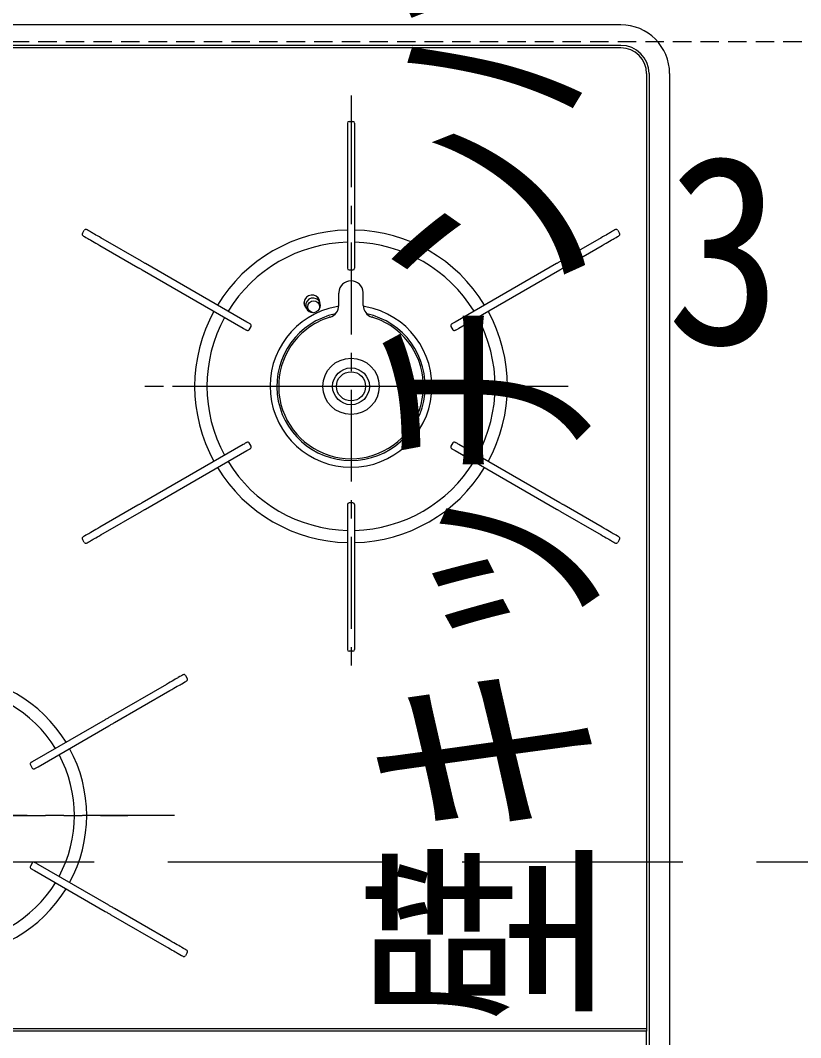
# Model space of a CAD drawing. Units: millimetres at full size, sheet at 1:30. Extents: x -17796 to 21385, y -23279 to 7734.
# Drawn here: x -13590.5 to -13272.4, y -1453.5 to -1038.8 of the extents above; entities that cross this region are included whole.
import ezdxf
from ezdxf.enums import TextEntityAlignment as Align

# ---------------------------------------------------------------- set-up
doc = ezdxf.new("R2010")
doc.units = ezdxf.units.MM
doc.header["$LTSCALE"] = 30
for name, pattern in [('DASHED3', [4, 3, -1]), ('USER2', [2, 1.25, -0.25, 0.25, -0.25]), ('USER5', [0.375, 0.25, -0.125])]:
    doc.linetypes.add(name, pattern=pattern)
doc.layers.add('0-1_(W)電灯', color=253, linetype='Continuous', lineweight=18)
doc.layers.add('E-1_補助芯', color=134, linetype='DASHED3', lineweight=9)
doc.styles.add('ＭＳ ゴシック', font='')
doc.styles.get('ＭＳ ゴシック').set_extended_font_data('MS Gothic')

msp = doc.modelspace()

# ---------------------------------------------------------------- linework, layer by layer
at = {"layer": '0-1_(W)電灯'}
for p, q in [((-13345.72, -1040.58), (-13895.72, -1040.58)), ((-13345.72, -1048.98), (-13895.72, -1048.98)), ((-13345.72, -1049.98), (-13895.72, -1049.98)), ((-13335.22, -1060.48), (-13335.22, -1449.98)), ((-13334.22, -1060.48), (-13334.22, -1525.48)), ((-13325.82, -1060.48), (-13325.82, -1525.48)), ((-13457.17, -1080.68), (-13457.17, -1139.78)), ((-13457.17, -1080.68), (-13457.17, -1139.78)), ((-13456.47, -1079.98), (-13454.97, -1079.98)), ((-13456.47, -1079.98), (-13454.97, -1079.98)), ((-13454.27, -1080.68), (-13454.27, -1139.78)), ((-13454.27, -1080.68), (-13454.27, -1139.78)), ((-13565.22, -1125.63), (-13564.47, -1124.33)), ((-13565.22, -1125.63), (-13564.47, -1124.33)), ((-13557.52, -1127.54), (-13558.29, -1127.09)), ((-13557.52, -1127.54), (-13558.29, -1127.09)), ((-13556.72, -1128), (-13557.52, -1127.54)), ((-13556.72, -1128), (-13557.52, -1127.54)), ((-13541.15, -1136.99), (-13556.72, -1128)), ((-13541.15, -1136.99), (-13556.72, -1128)), ((-13354.72, -1128), (-13370.3, -1136.99)), ((-13354.72, -1128), (-13370.3, -1136.99)), ((-13346.98, -1124.33), (-13346.23, -1125.63)), ((-13346.98, -1124.33), (-13346.23, -1125.63)), ((-13558.17, -1130.51), (-13542.6, -1139.5)), ((-13558.17, -1130.51), (-13542.6, -1139.5)), ((-13368.85, -1139.5), (-13353.27, -1130.51)), ((-13368.85, -1139.5), (-13353.27, -1130.51)), ((-13540.92, -1140.47), (-13499.63, -1164.31)), ((-13540.92, -1140.47), (-13499.63, -1164.31)), ((-13498.18, -1161.79), (-13539.47, -1137.96)), ((-13498.18, -1161.79), (-13539.47, -1137.96)), ((-13456.47, -1140.48), (-13454.97, -1140.48)), ((-13456.47, -1140.48), (-13454.97, -1140.48)), ((-13371.98, -1137.96), (-13413.26, -1161.79)), ((-13371.98, -1137.96), (-13413.26, -1161.79)), ((-13411.81, -1164.31), (-13370.53, -1140.47)), ((-13411.81, -1164.31), (-13370.53, -1140.47)), ((-13469.19, -1152.16), (-13468.48, -1153.68)), ((-13460.72, -1149.7), (-13460.72, -1149.98)), ((-13460.72, -1154.96), (-13460.72, -1149.98)), ((-13450.72, -1149.98), (-13450.73, -1149.7)), ((-13450.72, -1154.96), (-13450.72, -1149.98)), ((-13473.92, -1156.22), (-13474.62, -1154.71)), ((-13464.58, -1159.84), (-13464.61, -1159.85)), ((-13446.84, -1159.85), (-13446.87, -1159.84)), ((-13497.24, -1164.88), (-13496.49, -1163.58)), ((-13497.24, -1164.88), (-13496.49, -1163.58)), ((-13414.96, -1163.58), (-13414.21, -1164.88)), ((-13414.96, -1163.58), (-13414.21, -1164.88)), ((-13496.49, -1212.38), (-13497.24, -1211.08)), ((-13496.49, -1212.38), (-13497.24, -1211.08)), ((-13414.21, -1211.08), (-13414.96, -1212.38)), ((-13414.21, -1211.08), (-13414.96, -1212.38)), ((-13499.63, -1211.66), (-13540.92, -1235.49)), ((-13499.63, -1211.66), (-13540.92, -1235.49)), ((-13539.47, -1238.01), (-13498.18, -1214.17)), ((-13539.47, -1238.01), (-13498.18, -1214.17)), ((-13413.26, -1214.17), (-13371.98, -1238.01)), ((-13413.26, -1214.17), (-13371.98, -1238.01)), ((-13370.53, -1235.49), (-13411.81, -1211.66)), ((-13370.53, -1235.49), (-13411.81, -1211.66)), ((-13454.97, -1235.48), (-13456.47, -1235.48)), ((-13454.97, -1235.48), (-13456.47, -1235.48)), ((-13542.6, -1236.47), (-13558.17, -1245.46)), ((-13542.6, -1236.47), (-13558.17, -1245.46)), ((-13556.72, -1247.97), (-13541.15, -1238.98)), ((-13556.72, -1247.97), (-13541.15, -1238.98)), ((-13457.17, -1236.18), (-13457.17, -1295.28)), ((-13457.17, -1236.18), (-13457.17, -1295.28)), ((-13454.27, -1236.18), (-13454.27, -1295.28)), ((-13454.27, -1236.18), (-13454.27, -1295.28)), ((-13370.3, -1238.98), (-13354.72, -1247.97)), ((-13370.3, -1238.98), (-13354.72, -1247.97)), ((-13353.27, -1245.46), (-13368.85, -1236.47)), ((-13353.27, -1245.46), (-13368.85, -1236.47)), ((-13558.29, -1248.87), (-13557.52, -1248.43)), ((-13558.29, -1248.87), (-13557.52, -1248.43)), ((-13557.52, -1248.43), (-13556.72, -1247.97)), ((-13557.52, -1248.43), (-13556.72, -1247.97)), ((-13564.47, -1251.63), (-13565.22, -1250.33)), ((-13564.47, -1251.63), (-13565.22, -1250.33)), ((-13346.23, -1250.33), (-13346.98, -1251.63)), ((-13346.23, -1250.33), (-13346.98, -1251.63)), ((-13454.97, -1295.98), (-13456.47, -1295.98)), ((-13454.97, -1295.98), (-13456.47, -1295.98)), ((-13523.24, -1305.83), (-13522.49, -1307.13)), ((-13530.98, -1309.5), (-13553.59, -1322.55)), ((-13552.14, -1325.06), (-13529.53, -1312.01)), ((-13555.92, -1323.89), (-13584.77, -1340.55)), ((-13583.32, -1343.06), (-13554.47, -1326.4)), ((-13586.46, -1342.33), (-13585.71, -1343.63)), ((-13585.71, -1382.33), (-13586.46, -1383.63)), ((-13554.47, -1399.56), (-13583.32, -1382.9)), ((-13584.77, -1385.42), (-13555.92, -1402.07)), ((-13529.53, -1413.96), (-13552.14, -1400.9)), ((-13553.59, -1403.41), (-13530.98, -1416.47)), ((-13522.49, -1418.83), (-13523.24, -1420.13)), ((-13335.22, -1450.88), (-13619.61, -1450.88)), ((-13335.22, -1449.98), (-13619.27, -1449.98)), ((-13335.22, -1449.98), (-13335.22, -1450.88))]:
    msp.add_line(p, q, dxfattribs=at)
at = {"layer": '0-1_(W)電灯', "linetype": 'USER2'}
for p, q in [((-13455.72, -1069.34), (-13455.72, -1306.63)), ((-13367.22, -1187.98), (-13544.22, -1187.98)), ((-13458.62, -1187.98), (-13528.47, -1187.98)), ((-13382.97, -1187.98), (-13452.82, -1187.98)), ((-13527.74, -1362.98), (-13712.45, -1362.98)), ((-13617.82, -1362.98), (-13553.97, -1362.98)), ((-13553.97, -1362.98), (-13546.72, -1362.98))]:
    msp.add_line(p, q, dxfattribs=at)
at = {"layer": '0-1_(W)電灯', "color": 2, "linetype": 'USER5'}
msp.add_lwpolyline([(-14070.72, -1657.58), (-13170.72, -1657.58), (-13170.72, -1047.58), (-14070.72, -1047.58), (-14070.72, -1297.58)], dxfattribs=at)
at = {"layer": '0-1_(W)電灯'}
for points in [[(-13564.96, -1126.59), (-13564.95, -1126.6), (-13564.76, -1126.7), (-13564.37, -1126.93), (-13563.77, -1127.28), (-13562.97, -1127.74)], [(-13564.96, -1126.59), (-13564.95, -1126.6), (-13564.76, -1126.7), (-13564.37, -1126.93), (-13563.77, -1127.28), (-13562.97, -1127.74)], [(-13561.52, -1125.23), (-13562.32, -1124.77), (-13562.92, -1124.42), (-13563.31, -1124.19), (-13563.5, -1124.09), (-13563.51, -1124.08)], [(-13561.52, -1125.23), (-13562.32, -1124.77), (-13562.92, -1124.42), (-13563.31, -1124.19), (-13563.5, -1124.09), (-13563.51, -1124.08)], [(-13562.97, -1127.74), (-13562.67, -1127.91), (-13562.26, -1128.15), (-13561.75, -1128.44), (-13561.15, -1128.79), (-13560.47, -1129.18), (-13559.74, -1129.6), (-13558.97, -1130.05), (-13558.17, -1130.51)], [(-13562.97, -1127.74), (-13562.67, -1127.91), (-13562.26, -1128.15), (-13561.75, -1128.44), (-13561.15, -1128.79), (-13560.47, -1129.18), (-13559.74, -1129.6), (-13558.97, -1130.05), (-13558.17, -1130.51)], [(-13558.29, -1127.09), (-13559.02, -1126.67), (-13559.7, -1126.28), (-13560.3, -1125.93), (-13560.81, -1125.64), (-13561.22, -1125.4), (-13561.52, -1125.23)], [(-13558.29, -1127.09), (-13559.02, -1126.67), (-13559.7, -1126.28), (-13560.3, -1125.93), (-13560.81, -1125.64), (-13561.22, -1125.4), (-13561.52, -1125.23)], [(-13349.93, -1125.23), (-13350.23, -1125.4), (-13350.64, -1125.64), (-13351.15, -1125.93), (-13351.75, -1126.28), (-13352.42, -1126.67), (-13353.16, -1127.09), (-13353.93, -1127.54), (-13354.72, -1128)], [(-13349.93, -1125.23), (-13350.23, -1125.4), (-13350.64, -1125.64), (-13351.15, -1125.93), (-13351.75, -1126.28), (-13352.42, -1126.67), (-13353.16, -1127.09), (-13353.93, -1127.54), (-13354.72, -1128)], [(-13353.27, -1130.51), (-13352.48, -1130.05), (-13351.71, -1129.6), (-13350.97, -1129.18), (-13350.3, -1128.79), (-13349.7, -1128.44), (-13349.19, -1128.15), (-13348.78, -1127.91), (-13348.48, -1127.74)], [(-13353.27, -1130.51), (-13352.48, -1130.05), (-13351.71, -1129.6), (-13350.97, -1129.18), (-13350.3, -1128.79), (-13349.7, -1128.44), (-13349.19, -1128.15), (-13348.78, -1127.91), (-13348.48, -1127.74)], [(-13347.94, -1124.08), (-13347.95, -1124.09), (-13348.14, -1124.19), (-13348.53, -1124.42), (-13349.13, -1124.77), (-13349.93, -1125.23)], [(-13347.94, -1124.08), (-13347.95, -1124.09), (-13348.14, -1124.19), (-13348.53, -1124.42), (-13349.13, -1124.77), (-13349.93, -1125.23)], [(-13348.48, -1127.74), (-13347.68, -1127.28), (-13347.08, -1126.93), (-13346.69, -1126.7), (-13346.5, -1126.6), (-13346.49, -1126.59)], [(-13348.48, -1127.74), (-13347.68, -1127.28), (-13347.08, -1126.93), (-13346.69, -1126.7), (-13346.5, -1126.6), (-13346.49, -1126.59)], [(-13542.6, -1139.5), (-13542.39, -1139.62), (-13542.18, -1139.74), (-13541.97, -1139.86), (-13541.76, -1139.99), (-13541.55, -1140.11), (-13541.34, -1140.23), (-13541.13, -1140.35), (-13540.92, -1140.47)], [(-13542.6, -1139.5), (-13542.39, -1139.62), (-13542.18, -1139.74), (-13541.97, -1139.86), (-13541.76, -1139.99), (-13541.55, -1140.11), (-13541.34, -1140.23), (-13541.13, -1140.35), (-13540.92, -1140.47)], [(-13539.47, -1137.96), (-13539.68, -1137.84), (-13539.89, -1137.72), (-13540.1, -1137.6), (-13540.31, -1137.47), (-13540.52, -1137.35), (-13540.73, -1137.23), (-13540.94, -1137.11), (-13541.15, -1136.99)], [(-13539.47, -1137.96), (-13539.68, -1137.84), (-13539.89, -1137.72), (-13540.1, -1137.6), (-13540.31, -1137.47), (-13540.52, -1137.35), (-13540.73, -1137.23), (-13540.94, -1137.11), (-13541.15, -1136.99)], [(-13370.3, -1136.99), (-13370.51, -1137.11), (-13370.72, -1137.23), (-13370.93, -1137.35), (-13371.14, -1137.47), (-13371.35, -1137.6), (-13371.56, -1137.72), (-13371.77, -1137.84), (-13371.98, -1137.96)], [(-13370.3, -1136.99), (-13370.51, -1137.11), (-13370.72, -1137.23), (-13370.93, -1137.35), (-13371.14, -1137.47), (-13371.35, -1137.6), (-13371.56, -1137.72), (-13371.77, -1137.84), (-13371.98, -1137.96)], [(-13370.53, -1140.47), (-13370.32, -1140.35), (-13370.11, -1140.23), (-13369.9, -1140.11), (-13369.69, -1139.99), (-13369.48, -1139.86), (-13369.27, -1139.74), (-13369.06, -1139.62), (-13368.85, -1139.5)], [(-13370.53, -1140.47), (-13370.32, -1140.35), (-13370.11, -1140.23), (-13369.9, -1140.11), (-13369.69, -1139.99), (-13369.48, -1139.86), (-13369.27, -1139.74), (-13369.06, -1139.62), (-13368.85, -1139.5)], [(-13469.69, -1151.42), (-13469.39, -1151.81), (-13469.19, -1152.16)], [(-13474.62, -1154.71), (-13474.86, -1153.94), (-13474.88, -1153.85)], [(-13464.63, -1159.86), (-13464.63, -1159.86), (-13464.61, -1159.85)], [(-13446.84, -1159.85), (-13446.82, -1159.86), (-13446.82, -1159.86)], [(-13499.63, -1164.31), (-13499.35, -1164.47), (-13499.08, -1164.63), (-13498.83, -1164.77), (-13498.61, -1164.9), (-13498.43, -1165), (-13498.3, -1165.08), (-13498.22, -1165.12), (-13498.19, -1165.14)], [(-13499.63, -1164.31), (-13499.35, -1164.47), (-13499.08, -1164.63), (-13498.83, -1164.77), (-13498.61, -1164.9), (-13498.43, -1165), (-13498.3, -1165.08), (-13498.22, -1165.12), (-13498.19, -1165.14)], [(-13496.74, -1162.63), (-13496.77, -1162.61), (-13496.85, -1162.56), (-13496.98, -1162.49), (-13497.16, -1162.38), (-13497.38, -1162.26), (-13497.63, -1162.11), (-13497.9, -1161.96), (-13498.18, -1161.79)], [(-13496.74, -1162.63), (-13496.77, -1162.61), (-13496.85, -1162.56), (-13496.98, -1162.49), (-13497.16, -1162.38), (-13497.38, -1162.26), (-13497.63, -1162.11), (-13497.9, -1161.96), (-13498.18, -1161.79)], [(-13437.64, -1164.68), (-13437.62, -1164.69), (-13437.52, -1164.77), (-13437.52, -1164.77)], [(-13413.26, -1161.79), (-13413.55, -1161.96), (-13413.82, -1162.11), (-13414.07, -1162.26), (-13414.29, -1162.38), (-13414.46, -1162.49), (-13414.6, -1162.56), (-13414.68, -1162.61), (-13414.71, -1162.63)], [(-13414.6, -1162.56), (-13414.68, -1162.61), (-13414.71, -1162.63)], [(-13413.26, -1161.79), (-13413.55, -1161.96), (-13413.82, -1162.11), (-13414.07, -1162.26), (-13414.29, -1162.38), (-13414.46, -1162.49), (-13414.6, -1162.56)], [(-13413.26, -1165.14), (-13413.23, -1165.12), (-13413.15, -1165.08), (-13413.01, -1165), (-13412.84, -1164.9), (-13412.62, -1164.77), (-13412.37, -1164.63), (-13412.1, -1164.47), (-13411.81, -1164.31)], [(-13413.26, -1165.14), (-13413.23, -1165.12), (-13413.15, -1165.08), (-13413.01, -1165), (-13412.84, -1164.9), (-13412.62, -1164.77), (-13412.37, -1164.63), (-13412.1, -1164.47), (-13411.81, -1164.31)], [(-13498.19, -1210.83), (-13498.22, -1210.84), (-13498.3, -1210.89), (-13498.43, -1210.97), (-13498.61, -1211.07), (-13498.83, -1211.2), (-13499.08, -1211.34), (-13499.35, -1211.5), (-13499.63, -1211.66)], [(-13498.19, -1210.83), (-13498.22, -1210.84), (-13498.3, -1210.89), (-13498.43, -1210.97), (-13498.61, -1211.07), (-13498.83, -1211.2), (-13499.08, -1211.34), (-13499.35, -1211.5), (-13499.63, -1211.66)], [(-13411.81, -1211.66), (-13412.1, -1211.5), (-13412.37, -1211.34), (-13412.62, -1211.2), (-13412.84, -1211.07), (-13413.01, -1210.97), (-13413.15, -1210.89), (-13413.23, -1210.84), (-13413.26, -1210.83)], [(-13411.81, -1211.66), (-13412.1, -1211.5), (-13412.37, -1211.34), (-13412.62, -1211.2), (-13412.84, -1211.07), (-13413.01, -1210.97), (-13413.15, -1210.89), (-13413.23, -1210.84), (-13413.26, -1210.83)], [(-13498.18, -1214.17), (-13497.9, -1214.01), (-13497.63, -1213.85), (-13497.38, -1213.71), (-13497.16, -1213.58), (-13496.98, -1213.48), (-13496.85, -1213.4), (-13496.77, -1213.35), (-13496.74, -1213.34)], [(-13498.18, -1214.17), (-13497.9, -1214.01), (-13497.63, -1213.85), (-13497.38, -1213.71), (-13497.16, -1213.58), (-13496.98, -1213.48), (-13496.85, -1213.4), (-13496.77, -1213.35), (-13496.74, -1213.34)], [(-13414.71, -1213.34), (-13414.68, -1213.35), (-13414.6, -1213.4), (-13414.46, -1213.48), (-13414.29, -1213.58), (-13414.07, -1213.71), (-13413.82, -1213.85), (-13413.55, -1214.01), (-13413.26, -1214.17)], [(-13414.71, -1213.34), (-13414.68, -1213.35), (-13414.6, -1213.4), (-13414.46, -1213.48), (-13414.29, -1213.58), (-13414.07, -1213.71), (-13413.82, -1213.85), (-13413.55, -1214.01), (-13413.26, -1214.17)], [(-13540.92, -1235.49), (-13541.13, -1235.62), (-13541.34, -1235.74), (-13541.55, -1235.86), (-13541.76, -1235.98), (-13541.97, -1236.1), (-13542.18, -1236.22), (-13542.39, -1236.35), (-13542.6, -1236.47)], [(-13540.92, -1235.49), (-13541.13, -1235.62), (-13541.34, -1235.74), (-13541.55, -1235.86), (-13541.76, -1235.98), (-13541.97, -1236.1), (-13542.18, -1236.22), (-13542.39, -1236.35), (-13542.6, -1236.47)], [(-13368.85, -1236.47), (-13369.06, -1236.35), (-13369.27, -1236.22), (-13369.48, -1236.1), (-13369.69, -1235.98), (-13369.9, -1235.86), (-13370.11, -1235.74), (-13370.32, -1235.62), (-13370.53, -1235.49)], [(-13368.85, -1236.47), (-13369.06, -1236.35), (-13369.27, -1236.22), (-13369.48, -1236.1), (-13369.69, -1235.98), (-13369.9, -1235.86), (-13370.11, -1235.74), (-13370.32, -1235.62), (-13370.53, -1235.49)], [(-13541.15, -1238.98), (-13540.94, -1238.86), (-13540.73, -1238.74), (-13540.52, -1238.61), (-13540.31, -1238.49), (-13540.1, -1238.37), (-13539.89, -1238.25), (-13539.68, -1238.13), (-13539.47, -1238.01)], [(-13541.15, -1238.98), (-13540.94, -1238.86), (-13540.73, -1238.74), (-13540.52, -1238.61), (-13540.31, -1238.49), (-13540.1, -1238.37), (-13539.89, -1238.25), (-13539.68, -1238.13), (-13539.47, -1238.01)], [(-13371.98, -1238.01), (-13371.77, -1238.13), (-13371.56, -1238.25), (-13371.35, -1238.37), (-13371.14, -1238.49), (-13370.93, -1238.61), (-13370.72, -1238.74), (-13370.51, -1238.86), (-13370.3, -1238.98)], [(-13371.98, -1238.01), (-13371.77, -1238.13), (-13371.56, -1238.25), (-13371.35, -1238.37), (-13371.14, -1238.49), (-13370.93, -1238.61), (-13370.72, -1238.74), (-13370.51, -1238.86), (-13370.3, -1238.98)], [(-13562.97, -1248.23), (-13563.77, -1248.69), (-13564.37, -1249.04), (-13564.76, -1249.26), (-13564.95, -1249.37), (-13564.96, -1249.38)], [(-13562.97, -1248.23), (-13563.77, -1248.69), (-13564.37, -1249.04), (-13564.76, -1249.26), (-13564.95, -1249.37), (-13564.96, -1249.38)], [(-13558.17, -1245.46), (-13558.97, -1245.92), (-13559.74, -1246.36), (-13560.47, -1246.79), (-13561.15, -1247.18), (-13561.75, -1247.52), (-13562.26, -1247.82), (-13562.67, -1248.06), (-13562.97, -1248.23)], [(-13558.17, -1245.46), (-13558.97, -1245.92), (-13559.74, -1246.36), (-13560.47, -1246.79), (-13561.15, -1247.18), (-13561.75, -1247.52), (-13562.26, -1247.82), (-13562.67, -1248.06), (-13562.97, -1248.23)], [(-13354.72, -1247.97), (-13353.93, -1248.43), (-13353.16, -1248.87), (-13352.42, -1249.3), (-13351.75, -1249.69), (-13351.15, -1250.04), (-13350.64, -1250.33), (-13350.23, -1250.57), (-13349.93, -1250.74)], [(-13354.72, -1247.97), (-13353.93, -1248.43), (-13353.16, -1248.87), (-13352.42, -1249.3), (-13351.75, -1249.69), (-13351.15, -1250.04), (-13350.64, -1250.33), (-13350.23, -1250.57), (-13349.93, -1250.74)], [(-13348.48, -1248.23), (-13348.78, -1248.06), (-13349.19, -1247.82), (-13349.7, -1247.52), (-13350.3, -1247.18), (-13350.97, -1246.79), (-13351.71, -1246.36), (-13352.48, -1245.92), (-13353.27, -1245.46)], [(-13348.48, -1248.23), (-13348.78, -1248.06), (-13349.19, -1247.82), (-13349.7, -1247.52), (-13350.3, -1247.18), (-13350.97, -1246.79), (-13351.71, -1246.36), (-13352.48, -1245.92), (-13353.27, -1245.46)], [(-13346.49, -1249.38), (-13346.5, -1249.37), (-13346.69, -1249.26), (-13347.08, -1249.04), (-13347.68, -1248.69), (-13348.48, -1248.23)], [(-13346.49, -1249.38), (-13346.5, -1249.37), (-13346.69, -1249.26), (-13347.08, -1249.04), (-13347.68, -1248.69), (-13348.48, -1248.23)], [(-13563.51, -1251.89), (-13563.5, -1251.88), (-13563.31, -1251.77), (-13562.92, -1251.55), (-13562.32, -1251.2), (-13561.52, -1250.74)], [(-13563.51, -1251.89), (-13563.5, -1251.88), (-13563.31, -1251.77), (-13562.92, -1251.55), (-13562.32, -1251.2), (-13561.52, -1250.74)], [(-13561.52, -1250.74), (-13561.22, -1250.57), (-13560.81, -1250.33), (-13560.3, -1250.04), (-13559.7, -1249.69), (-13559.02, -1249.3), (-13558.29, -1248.87)], [(-13561.52, -1250.74), (-13561.22, -1250.57), (-13560.81, -1250.33), (-13560.3, -1250.04), (-13559.7, -1249.69), (-13559.02, -1249.3), (-13558.29, -1248.87)], [(-13349.93, -1250.74), (-13349.13, -1251.2), (-13348.53, -1251.55), (-13348.14, -1251.77), (-13347.95, -1251.88), (-13347.94, -1251.89)], [(-13349.93, -1250.74), (-13349.13, -1251.2), (-13348.53, -1251.55), (-13348.14, -1251.77), (-13347.95, -1251.88), (-13347.94, -1251.89)], [(-13524.19, -1305.58), (-13524.26, -1305.61), (-13524.49, -1305.75), (-13524.89, -1305.98), (-13525.46, -1306.31), (-13526.19, -1306.73)], [(-13526.19, -1306.73), (-13526.48, -1306.9), (-13526.89, -1307.14), (-13527.41, -1307.43), (-13528.01, -1307.78), (-13528.68, -1308.17), (-13529.42, -1308.59), (-13530.19, -1309.04), (-13530.98, -1309.5)], [(-13529.53, -1312.01), (-13528.74, -1311.55), (-13527.97, -1311.1), (-13527.23, -1310.68), (-13526.56, -1310.29), (-13525.96, -1309.94), (-13525.44, -1309.65), (-13525.03, -1309.41), (-13524.74, -1309.24)], [(-13524.74, -1309.24), (-13524.01, -1308.82), (-13523.44, -1308.49), (-13523.04, -1308.26), (-13522.81, -1308.13), (-13522.74, -1308.09)], [(-13553.59, -1322.55), (-13553.89, -1322.72), (-13554.18, -1322.89), (-13554.47, -1323.06), (-13554.76, -1323.22), (-13555.05, -1323.39), (-13555.34, -1323.56), (-13555.63, -1323.73), (-13555.92, -1323.89)], [(-13554.47, -1326.4), (-13554.18, -1326.24), (-13553.89, -1326.07), (-13553.6, -1325.9), (-13553.31, -1325.73), (-13553.02, -1325.57), (-13552.73, -1325.4), (-13552.44, -1325.23), (-13552.14, -1325.06)], [(-13584.77, -1340.55), (-13585.05, -1340.71), (-13585.32, -1340.87), (-13585.57, -1341.01), (-13585.78, -1341.14), (-13585.96, -1341.24), (-13586.09, -1341.31), (-13586.17, -1341.36), (-13586.2, -1341.38)], [(-13584.75, -1343.89), (-13584.72, -1343.87), (-13584.64, -1343.83), (-13584.51, -1343.75), (-13584.33, -1343.65), (-13584.12, -1343.52), (-13583.87, -1343.38), (-13583.6, -1343.22), (-13583.32, -1343.06)], [(-13586.2, -1384.59), (-13586.17, -1384.6), (-13586.09, -1384.65), (-13585.96, -1384.73), (-13585.78, -1384.83), (-13585.57, -1384.95), (-13585.32, -1385.1), (-13585.05, -1385.25), (-13584.77, -1385.42)], [(-13583.32, -1382.9), (-13583.6, -1382.74), (-13583.87, -1382.59), (-13584.12, -1382.44), (-13584.33, -1382.32), (-13584.51, -1382.22), (-13584.64, -1382.14), (-13584.72, -1382.09), (-13584.75, -1382.08)], [(-13552.14, -1400.9), (-13552.44, -1400.74), (-13552.73, -1400.57), (-13553.02, -1400.4), (-13553.31, -1400.23), (-13553.6, -1400.06), (-13553.89, -1399.9), (-13554.18, -1399.73), (-13554.47, -1399.56)], [(-13555.92, -1402.07), (-13555.63, -1402.24), (-13555.34, -1402.41), (-13555.05, -1402.58), (-13554.76, -1402.74), (-13554.47, -1402.91), (-13554.18, -1403.08), (-13553.89, -1403.25), (-13553.59, -1403.41)], [(-13524.74, -1416.73), (-13525.03, -1416.56), (-13525.44, -1416.32), (-13525.96, -1416.02), (-13526.56, -1415.68), (-13527.23, -1415.29), (-13527.97, -1414.86), (-13528.74, -1414.42), (-13529.53, -1413.96)], [(-13530.98, -1416.47), (-13530.19, -1416.93), (-13529.42, -1417.37), (-13528.68, -1417.8), (-13528.01, -1418.19), (-13527.41, -1418.54), (-13526.89, -1418.83), (-13526.48, -1419.07), (-13526.19, -1419.24)], [(-13522.74, -1417.88), (-13522.81, -1417.84), (-13523.04, -1417.71), (-13523.44, -1417.48), (-13524.01, -1417.15), (-13524.74, -1416.73)], [(-13526.19, -1419.24), (-13525.46, -1419.66), (-13524.89, -1419.99), (-13524.49, -1420.22), (-13524.26, -1420.35), (-13524.19, -1420.39)], [(-13335.22, -1459.78), (-13335.22, -1458.78), (-13335.22, -1450.88)]]:
    msp.add_lwpolyline(points, dxfattribs=at)
for centre, radius in [((-13470.95, -1155.52), 2.43), ((-13455.72, -1187.98), 11.5), ((-13455.72, -1187.98), 7.5), ((-13455.72, -1187.98), 5.95)]:
    msp.add_circle(centre, radius, dxfattribs=at)
for centre, radius, start, end in [((-13345.72, -1060.48), 19.9, 0, 90), ((-13345.72, -1060.48), 11.5, 0, 90), ((-13345.72, -1060.48), 10.5, 0, 90), ((-13456.47, -1080.68), 0.7, 90, 180), ((-13456.47, -1080.68), 0.7, 90, 180), ((-13454.97, -1080.68), 0.7, 0, 90), ((-13454.97, -1080.68), 0.7, 0, 90), ((-13563.86, -1124.68), 0.7, 60, 150), ((-13563.86, -1124.68), 0.7, 60, 150), ((-13347.59, -1124.68), 0.7, 30, 120), ((-13347.59, -1124.68), 0.7, 30, 120), ((-13564.61, -1125.98), 0.7, 150, 240), ((-13564.61, -1125.98), 0.7, 150, 240), ((-13455.72, -1187.98), 63.75, 91.3033, 148.6967), ((-13455.72, -1187.98), 63.75, 91.3033, 148.6967), ((-13455.72, -1187.98), 63.75, 31.3033, 88.6967), ((-13455.72, -1187.98), 63.75, 31.3033, 88.6967), ((-13346.84, -1125.98), 0.7, 300, 30), ((-13346.84, -1125.98), 0.7, 300, 30), ((-13455.72, -1187.98), 58.75, 91.4142, 148.5857), ((-13455.72, -1187.98), 58.75, 91.4142, 148.5857), ((-13455.72, -1187.98), 58.75, 31.4142, 88.5858), ((-13455.72, -1187.98), 58.75, 31.4142, 88.5858), ((-13456.47, -1139.78), 0.7, 180, 270), ((-13456.47, -1139.78), 0.7, 180, 270), ((-13454.97, -1139.78), 0.7, 270, 0), ((-13454.97, -1139.78), 0.7, 270, 0), ((-13455.72, -1149.98), 5, 3.1989, 176.8011), ((-13471.63, -1154.02), 3.25, 1.9723, 228.2277), ((-13471.21, -1154.95), 2.99, 321.9158, 205.2322), ((-13455.72, -1187.98), 33, 100.4753, 79.5247), ((-13471.23, -1154.95), 2.97, 205.2488, 269.0066), ((-13465.72, -1154.96), 5, 286.8493, 0), ((-13458.35, -1173.39), 18.17, 97.5648, 100.7037), ((-13445.72, -1154.96), 5, 180, 253.1507), ((-13451.64, -1165.47), 10.12, 79.0804, 84.6935), ((-13455.72, -1187.98), 63.75, 151.3033, 208.6967), ((-13455.72, -1187.98), 63.75, 151.3033, 208.6967), ((-13455.72, -1187.98), 58.75, 151.4143, 208.5857), ((-13455.72, -1187.98), 58.75, 151.4143, 208.5857), ((-13455.72, -1187.98), 30.25, 102.1765, 77.8235), ((-13455.3, -1188.8), 30.4, 107.8435, 127.7972), ((-13455.72, -1187.98), 29.5, 106.8493, 107.4646), ((-13455.72, -1187.98), 29.5, 72.5354, 73.1507), ((-13456.11, -1188.72), 30.32, 52.1744, 72.185), ((-13455.72, -1187.98), 58.75, 331.4142, 28.5858), ((-13455.72, -1187.98), 58.75, 331.4142, 28.5858), ((-13455.72, -1187.98), 63.75, 331.3033, 28.6967), ((-13455.72, -1187.98), 63.75, 331.3033, 28.6967), ((-13497.84, -1164.53), 0.7, 240, 330), ((-13497.84, -1164.53), 0.7, 240, 330), ((-13497.09, -1163.23), 0.7, 330, 60), ((-13497.09, -1163.23), 0.7, 330, 60), ((-13455.72, -1187.98), 29.5, 128.1066, 51.8934), ((-13455.81, -1188.07), 29.52, 127.5835, 127.8756), ((-13414.36, -1163.23), 0.7, 120, 210), ((-13414.36, -1163.23), 0.7, 120, 210), ((-13413.61, -1164.53), 0.7, 210, 300), ((-13413.61, -1164.53), 0.7, 210, 300), ((-13497.84, -1211.43), 0.7, 30, 120), ((-13497.84, -1211.43), 0.7, 30, 120), ((-13413.61, -1211.43), 0.7, 60, 150), ((-13413.61, -1211.43), 0.7, 60, 150), ((-13497.09, -1212.73), 0.7, 300, 30), ((-13497.09, -1212.73), 0.7, 300, 30), ((-13414.36, -1212.73), 0.7, 150, 240), ((-13414.36, -1212.73), 0.7, 150, 240), ((-13455.72, -1187.98), 58.75, 211.4143, 268.5858), ((-13455.72, -1187.98), 58.75, 211.4143, 268.5858), ((-13455.72, -1187.98), 58.75, 271.4142, 328.5858), ((-13455.72, -1187.98), 58.75, 271.4142, 328.5858), ((-13455.72, -1187.98), 63.75, 211.3033, 268.6967), ((-13455.72, -1187.98), 63.75, 211.3033, 268.6967), ((-13455.72, -1187.98), 63.75, 271.3033, 328.6967), ((-13455.72, -1187.98), 63.75, 271.3033, 328.6967), ((-13456.47, -1236.18), 0.7, 90, 180), ((-13456.47, -1236.18), 0.7, 90, 180), ((-13454.97, -1236.18), 0.7, 0, 90), ((-13454.97, -1236.18), 0.7, 0, 90), ((-13564.61, -1249.98), 0.7, 120, 210), ((-13564.61, -1249.98), 0.7, 120, 210), ((-13563.86, -1251.28), 0.7, 210, 300), ((-13563.86, -1251.28), 0.7, 210, 300), ((-13347.59, -1251.28), 0.7, 240, 330), ((-13347.59, -1251.28), 0.7, 240, 330), ((-13346.84, -1249.98), 0.7, 330, 60), ((-13346.84, -1249.98), 0.7, 330, 60), ((-13456.47, -1295.28), 0.7, 180, 270), ((-13456.47, -1295.28), 0.7, 180, 270), ((-13454.97, -1295.28), 0.7, 270, 0), ((-13454.97, -1295.28), 0.7, 270, 0), ((-13620.72, -1362.98), 57.25, 31.4513, 88.5487), ((-13523.84, -1306.18), 0.7, 30, 120), ((-13523.09, -1307.48), 0.7, 300, 30), ((-13620.72, -1362.98), 52.25, 31.5902, 88.4098), ((-13620.72, -1362.98), 52.25, 331.5902, 28.4098), ((-13620.72, -1362.98), 57.25, 331.4513, 28.5487), ((-13585.85, -1341.98), 0.7, 120, 210), ((-13585.1, -1343.28), 0.7, 210, 300), ((-13585.85, -1383.98), 0.7, 150, 240), ((-13585.1, -1382.68), 0.7, 60, 150), ((-13620.72, -1362.98), 52.25, 271.5902, 328.4098), ((-13620.72, -1362.98), 57.25, 271.4513, 328.5487), ((-13523.09, -1418.48), 0.7, 330, 60), ((-13523.84, -1419.78), 0.7, 240, 330)]:
    msp.add_arc(centre, radius, start, end, dxfattribs=at)
at = {"layer": 'E-1_補助芯'}
msp.add_line((-12600.46, -1381.94), (-13764.72, -1381.94), dxfattribs=at)

# ---------------------------------------------------------------- texts
at = {"layer": '0-1_(W)電灯', "color": 94, "style": 'ＭＳ ゴシック', "width": 0.7}
msp.add_text('下り壁キッチンパネルt=3', height=76.97, rotation=90, dxfattribs=at).set_placement((-13339.15, -1593.71), align=Align.BOTTOM_LEFT)
at = {"layer": '0-1_(W)電灯', "color": 9, "style": 'ＭＳ ゴシック', "width": 0.9}
msp.add_text('3', height=76.97, dxfattribs=at).set_placement((-13327.13, -1193.77), align=Align.BOTTOM_LEFT)

doc.saveas('drawing.dxf')
